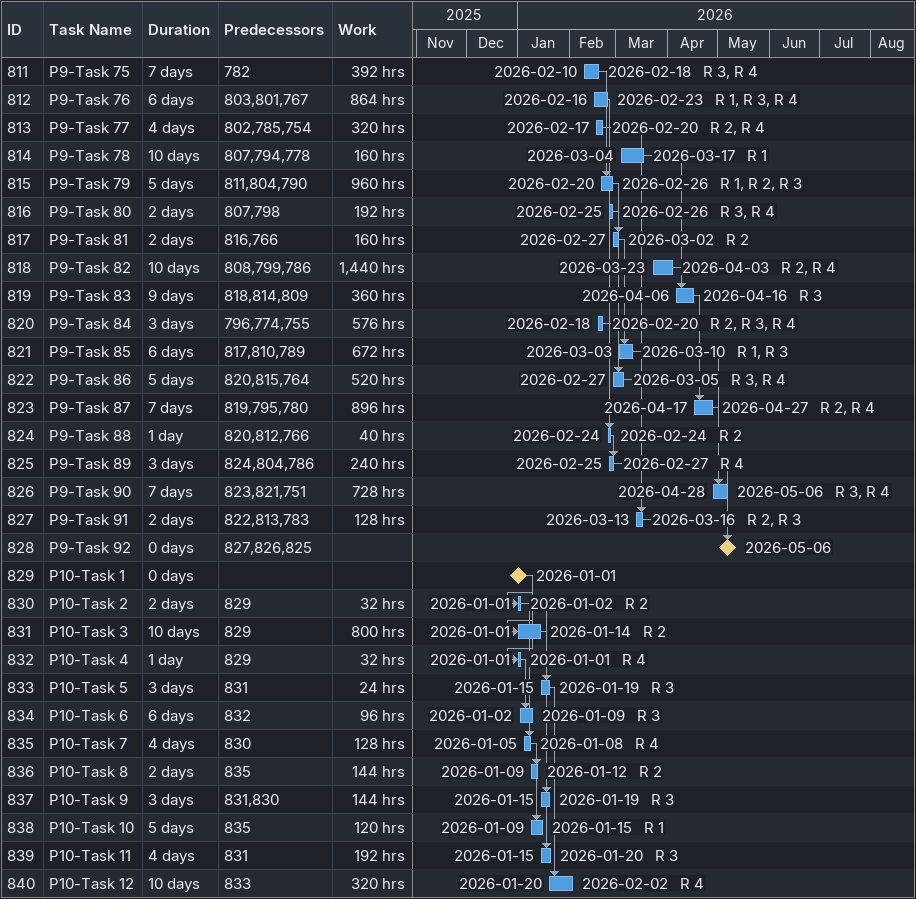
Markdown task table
| ID | Task | Duration | Start | Finish | Predecessors | Resources | Work (h) |
|---|---|---|---|---|---|---|---|
| 811 | P9-Task 75 | 7d | 2026-02-10 | 2026-02-18 | 782 | R 3, R 4 | 392 |
| 812 | P9-Task 76 | 6d | 2026-02-16 | 2026-02-23 | 803, 801, 767 | R 1, R 3, R 4 | 864 |
| 813 | P9-Task 77 | 4d | 2026-02-17 | 2026-02-20 | 802, 785, 754 | R 2, R 4 | 320 |
| 814 | P9-Task 78 | 10d | 2026-03-04 | 2026-03-17 | 807, 794, 778 | R 1 | 160 |
| 815 | P9-Task 79 | 5d | 2026-02-20 | 2026-02-26 | 811, 804, 790 | R 1, R 2, R 3 | 960 |
| 816 | P9-Task 80 | 2d | 2026-02-25 | 2026-02-26 | 807, 798 | R 3, R 4 | 192 |
| 817 | P9-Task 81 | 2d | 2026-02-27 | 2026-03-02 | 816, 766 | R 2 | 160 |
| 818 | P9-Task 82 | 10d | 2026-03-23 | 2026-04-03 | 808, 799, 786 | R 2, R 4 | 1440 |
| 819 | P9-Task 83 | 9d | 2026-04-06 | 2026-04-16 | 818, 814, 809 | R 3 | 360 |
| 820 | P9-Task 84 | 3d | 2026-02-18 | 2026-02-20 | 796, 774, 755 | R 2, R 3, R 4 | 576 |
| 821 | P9-Task 85 | 6d | 2026-03-03 | 2026-03-10 | 817, 810, 789 | R 1, R 3 | 672 |
| 822 | P9-Task 86 | 5d | 2026-02-27 | 2026-03-05 | 820, 815, 764 | R 3, R 4 | 520 |
| 823 | P9-Task 87 | 7d | 2026-04-17 | 2026-04-27 | 819, 795, 780 | R 2, R 4 | 896 |
| 824 | P9-Task 88 | 1d | 2026-02-24 | 2026-02-24 | 820, 812, 766 | R 2 | 40 |
| 825 | P9-Task 89 | 3d | 2026-02-25 | 2026-02-27 | 824, 804, 786 | R 4 | 240 |
| 826 | P9-Task 90 | 7d | 2026-04-28 | 2026-05-06 | 823, 821, 751 | R 3, R 4 | 728 |
| 827 | P9-Task 91 | 2d | 2026-03-13 | 2026-03-16 | 822, 813, 783 | R 2, R 3 | 128 |
| 828 | P9-Task 92 | 0d | 2026-05-06 | 2026-05-06 | 827, 826, 825 |  |  |
| 829 | P10-Task 1 | 0d | 2026-01-01 | 2026-01-01 |  |  |  |
| 830 | P10-Task 2 | 2d | 2026-01-01 | 2026-01-02 | 829 | R 2 | 32 |
| 831 | P10-Task 3 | 10d | 2026-01-01 | 2026-01-14 | 829 | R 2 | 800 |
| 832 | P10-Task 4 | 1d | 2026-01-01 | 2026-01-01 | 829 | R 4 | 32 |
| 833 | P10-Task 5 | 3d | 2026-01-15 | 2026-01-19 | 831 | R 3 | 24 |
| 834 | P10-Task 6 | 6d | 2026-01-02 | 2026-01-09 | 832 | R 3 | 96 |
| 835 | P10-Task 7 | 4d | 2026-01-05 | 2026-01-08 | 830 | R 4 | 128 |
| 836 | P10-Task 8 | 2d | 2026-01-09 | 2026-01-12 | 835 | R 2 | 144 |
| 837 | P10-Task 9 | 3d | 2026-01-15 | 2026-01-19 | 831, 830 | R 3 | 144 |
| 838 | P10-Task 10 | 5d | 2026-01-09 | 2026-01-15 | 835 | R 1 | 120 |
| 839 | P10-Task 11 | 4d | 2026-01-15 | 2026-01-20 | 831 | R 3 | 192 |
| 840 | P10-Task 12 | 10d | 2026-01-20 | 2026-02-02 | 833 | R 4 | 320 |
